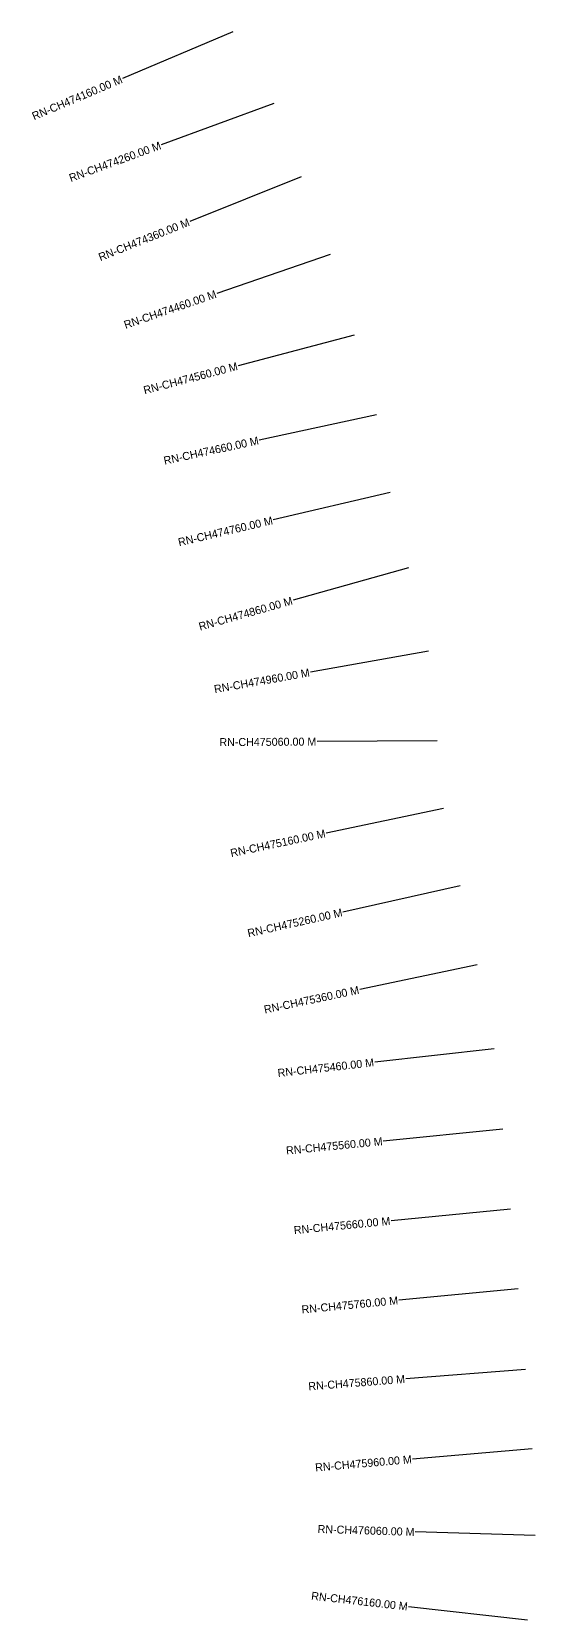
# Model space of a CAD drawing. Header units: metres. Extents: x 311669 to 317702, y 1901342 to 1905447.
# Drawn here: x 312977 to 313606, y 1903412 to 1905397 of the extents above; entities that cross this region are included whole.
import ezdxf
from ezdxf.enums import TextEntityAlignment as Align

# ---------------------------------------------------------------- set-up
doc = ezdxf.new("R2010")
doc.units = ezdxf.units.M
doc.header["$MEASUREMENT"] = 0
doc.layers.add('CS', color=134, linetype='Continuous')
doc.layers.add('CSMark', color=6, linetype='Continuous')

msp = doc.modelspace()

# ---------------------------------------------------------------- linework, layer by layer
at = {"layer": 'CS'}
for p, q in [((313228.6, 1905397.2), (313090.5, 1905338.8)), ((313279.8, 1905307.5), (313138.9, 1905256)), ((313313.9, 1905215.8), (313174.5, 1905160.3)), ((313350.1, 1905119), (313208.2, 1905070.3)), ((313380.1, 1905018), (313235, 1904980)), ((313408.1, 1904918.6), (313261.5, 1904886.9)), ((313425, 1904821.5), (313279, 1904787.2)), ((313448, 1904727.6), (313303.7, 1904686.9)), ((313473, 1904623.1), (313325.3, 1904597)), ((313483.7, 1904511.2), (313333.7, 1904510.3)), ((313491.8, 1904426.8), (313345, 1904395.9)), ((313512.4, 1904329.9), (313366, 1904297.2)), ((313533.8, 1904231.3), (313387, 1904200.4)), ((313554.9, 1904126.2), (313405.8, 1904109.6)), ((313565.8, 1904025.8), (313416.5, 1904011.1)), ((313575.5, 1903926.2), (313426.2, 1903911.6)), ((313585.2, 1903826.6), (313435.8, 1903812.2)), ((313594.2, 1903725.6), (313444.6, 1903714)), ((313602.4, 1903626.6), (313453, 1903613.7)), ((313606.4, 1903518.1), (313456.5, 1903522.7)), ((313596.9, 1903412.4), (313447.9, 1903429.3))]:
    msp.add_line(p, q, dxfattribs=at)

# ---------------------------------------------------------------- texts
at = {"layer": 'CSMark'}
for s, rotation, p in [('RN-CH474160.00 M', 22.9502, (313089.6, 1905338.4)), ('RN-CH474260.00 M', 20.0803, (313138, 1905255.7)), ('RN-CH474360.00 M', 21.744, (313173.6, 1905159.9)), ('RN-CH474460.00 M', 18.9404, (313207.3, 1905069.9)), ('RN-CH474560.00 M', 14.6753, (313234.1, 1904979.7)), ('RN-CH474660.00 M', 12.1984, (313260.5, 1904886.7)), ('RN-CH474760.00 M', 13.2477, (313278.1, 1904786.9)), ('RN-CH474860.00 M', 15.7586, (313302.7, 1904686.6)), ('RN-CH474960.00 M', 10.048, (313324.3, 1904596.8)), ('RN-CH475060.00 M', 0.3287, (313332.7, 1904510.3)), ('RN-CH475160.00 M', 11.8696, (313344, 1904395.7)), ('RN-CH475260.00 M', 12.5933, (313365.1, 1904297)), ('RN-CH475360.00 M', 11.8736, (313386, 1904200.2)), ('RN-CH475460.00 M', 6.3433, (313404.8, 1904109.5)), ('RN-CH475560.00 M', 5.5929, (313415.5, 1904011)), ('RN-CH475660.00 M', 5.5929, (313425.2, 1903911.5)), ('RN-CH475760.00 M', 5.4763, (313434.9, 1903812.1)), ('RN-CH475860.00 M', 4.4391, (313443.6, 1903713.9)), ('RN-CH475960.00 M', 4.9292, (313452, 1903613.6)), ('RN-CH476060.00 M', 358.2232, (313455.5, 1903522.7)), ('RN-CH476160.00 M', 353.5064, (313446.9, 1903429.4))]:
    msp.add_text(s, height=10, rotation=rotation, dxfattribs=at).set_placement(p, align=Align.MIDDLE_RIGHT)

doc.saveas('drawing.dxf')
